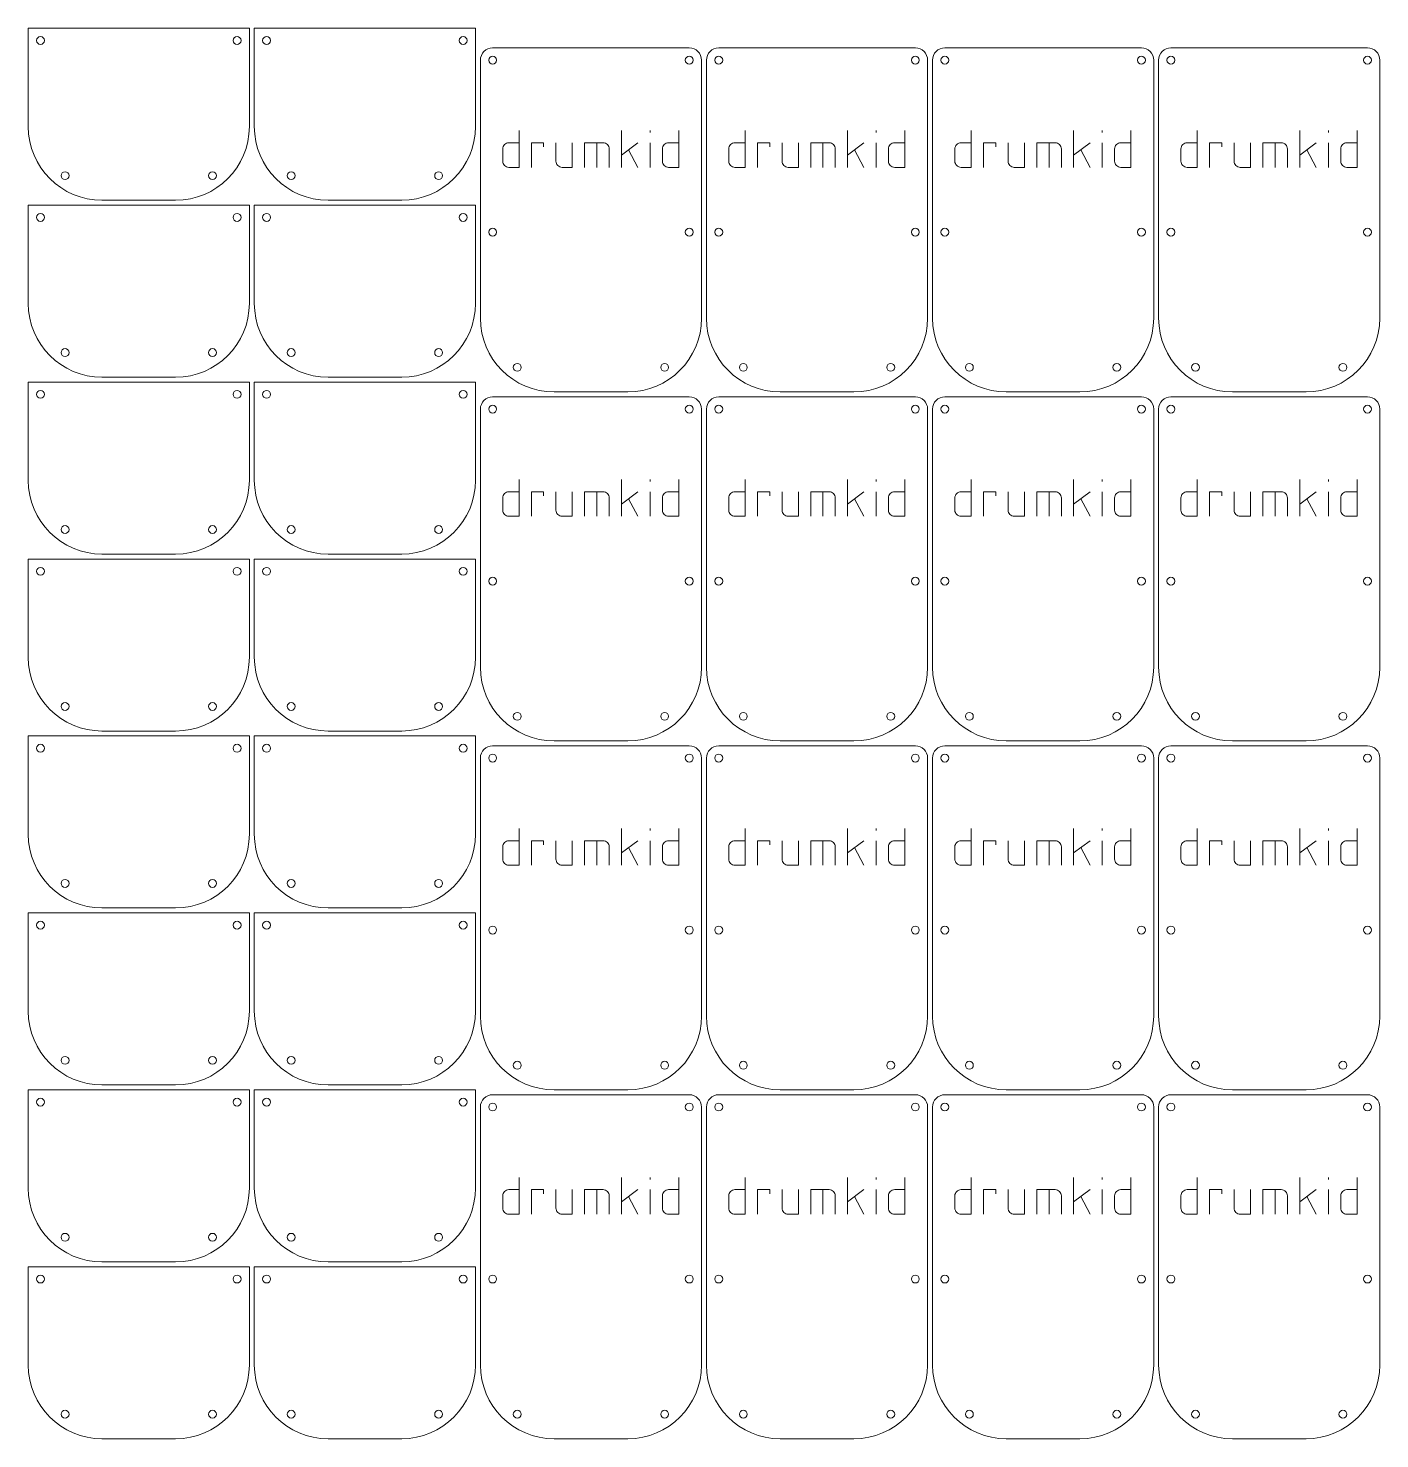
# Model space of a CAD drawing. Header units: millimetres. Extents: x 0 to 550, y 0 to 574.
import ezdxf

# ---------------------------------------------------------------- set-up
doc = ezdxf.new("R2010")
doc.units = ezdxf.units.MM
doc.layers.add('cut profiles', color=1, linetype='Continuous', lineweight=9, true_color=0xff0000)
doc.layers.add('line engrave', color=5, linetype='Continuous', lineweight=9, true_color=0x0000ff)

# ---------------------------------------------------------------- blocks, each defined once
blk = doc.blocks.new('small_cover')
at = {"layer": 'cut profiles'}
for p, q in [((0, 30), (0, 70)), ((0, 70), (90, 70)), ((90, 30), (90, 70)), ((30, 0), (60, 0))]:
    blk.add_line(p, q, dxfattribs=at)
for centre in [(5, 65), (85, 65), (15, 10), (75, 10)]:
    blk.add_circle(centre, 1.6, dxfattribs=at)
for centre, start, end in [((30, 30), 180, 270), ((60, 30), 270, 0)]:
    blk.add_arc(centre, 30, start, end, dxfattribs=at)
blk = doc.blocks.new('large_cover')
at = {"layer": 'cut profiles'}
for p, q in [((5, 140), (85, 140)), ((0, 30), (0, 135)), ((90, 30), (90, 135)), ((30, 0), (60, 0))]:
    blk.add_line(p, q, dxfattribs=at)
for centre in [(5, 135), (85, 135), (5, 65), (85, 65), (15, 10), (75, 10)]:
    blk.add_circle(centre, 1.6, dxfattribs=at)
for centre, radius, start, end in [((5, 135), 5, 90, 180), ((85, 135), 5, 0, 90), ((30, 30), 30, 180, 270), ((60, 30), 30, 270, 0)]:
    blk.add_arc(centre, radius, start, end, dxfattribs=at)
at = {"layer": 'line engrave'}
for p, q in [((15.75, 106.38), (15.75, 91.38)), ((57.42, 106.38), (57.42, 91.38)), ((69.09, 105.54), (69.09, 106.38)), ((80.75, 106.38), (80.75, 91.38)), ((9.09, 93.88), (9.09, 98.88)), ((11.59, 101.38), (15.75, 101.38)), ((20.75, 91.38), (20.75, 101.38)), ((20.75, 101.38), (25.75, 101.38)), ((25.75, 101.38), (25.75, 99.71)), ((30.75, 101.38), (30.75, 93.88)), ((37.42, 91.38), (37.42, 101.38)), ((42.42, 91.38), (42.42, 101.38)), ((42.42, 101.38), (49.92, 101.38)), ((47.42, 91.38), (47.42, 101.38)), ((52.42, 98.88), (52.42, 91.38)), ((57.42, 96.38), (64.09, 101.38)), ((64.09, 91.38), (60.31, 98.55)), ((69.09, 91.38), (69.09, 101.38)), ((74.09, 93.88), (74.09, 98.88)), ((76.59, 101.38), (80.75, 101.38)), ((15.75, 91.38), (11.59, 91.38)), ((33.25, 91.38), (37.42, 91.38)), ((80.75, 91.38), (76.59, 91.38))]:
    blk.add_line(p, q, dxfattribs=at)
for centre, start, end in [((11.59, 98.88), 89.99996, 180.00004), ((49.92, 98.88), 359.99996, 90.00004), ((76.59, 98.88), 89.99996, 180.00004), ((11.59, 93.88), 179.99996, 270.00004), ((33.25, 93.88), 179.99996, 270.00004), ((76.59, 93.88), 179.99996, 270.00004)]:
    blk.add_arc(centre, 2.5, start, end, dxfattribs=at)

msp = doc.modelspace()

# ---------------------------------------------------------------- block references
at = {"layer": 'line engrave'}
for name, p in [('small_cover', (0, 504)), ('small_cover', (92, 504)), ('large_cover', (184, 426)), ('large_cover', (276, 426)), ('large_cover', (368, 426)), ('large_cover', (460, 426)), ('small_cover', (0, 432)), ('small_cover', (92, 432)), ('small_cover', (0, 360)), ('small_cover', (92, 360)), ('large_cover', (184, 284)), ('large_cover', (276, 284)), ('large_cover', (368, 284)), ('large_cover', (460, 284)), ('small_cover', (0, 288)), ('small_cover', (92, 288)), ('small_cover', (0, 216)), ('small_cover', (92, 216)), ('large_cover', (184, 142)), ('large_cover', (276, 142)), ('large_cover', (368, 142)), ('large_cover', (460, 142)), ('small_cover', (0, 144)), ('small_cover', (92, 144)), ('small_cover', (0, 72)), ('small_cover', (92, 72)), ('large_cover', (184, 0)), ('large_cover', (276, 0)), ('large_cover', (368, 0)), ('large_cover', (460, 0)), ('small_cover', (0, 0)), ('small_cover', (92, 0))]:
    msp.add_blockref(name, p, dxfattribs=at)

doc.saveas('drawing.dxf')
